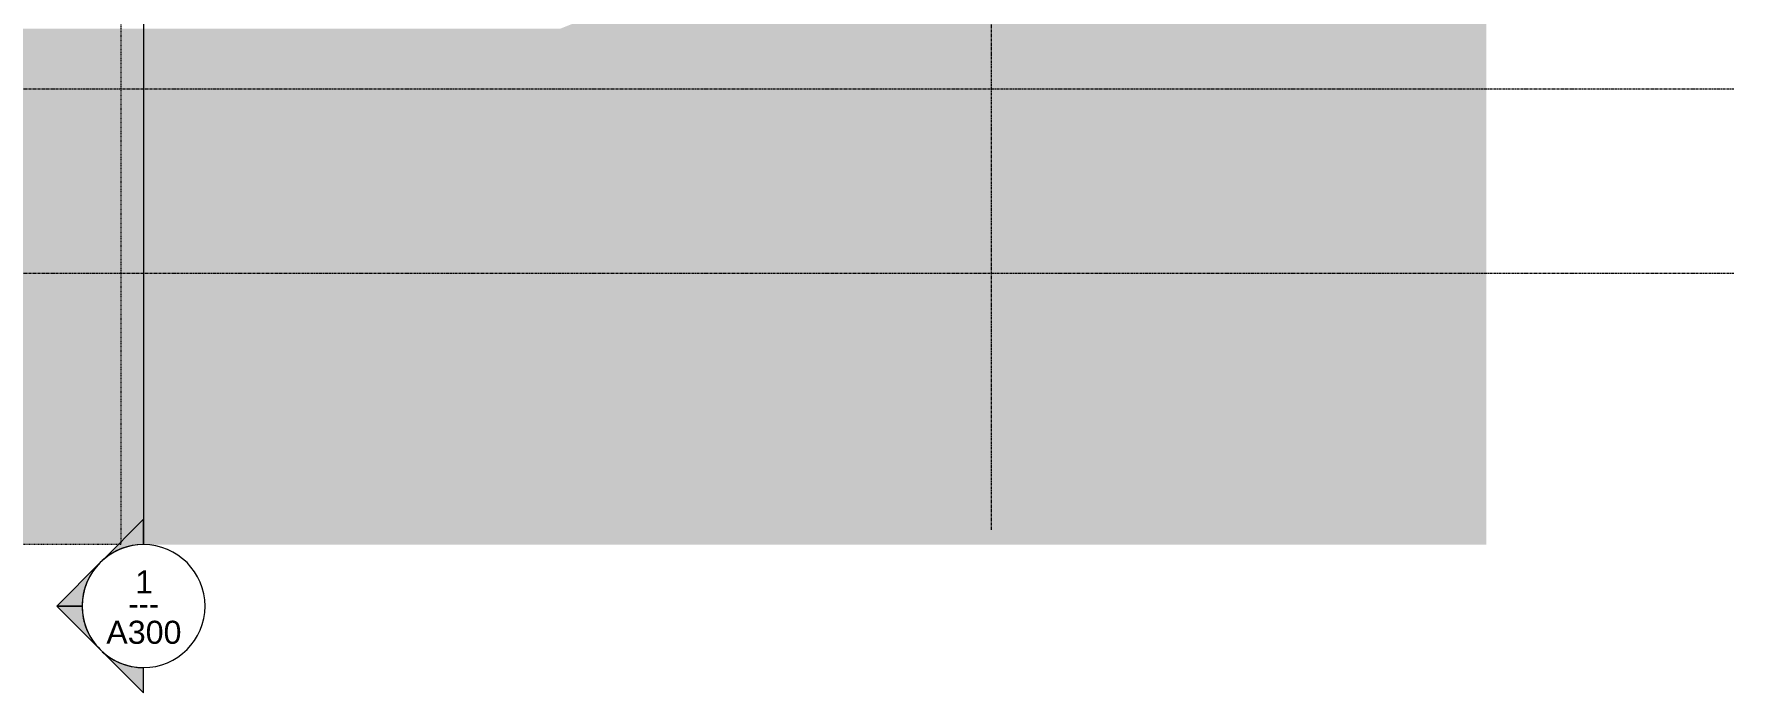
# Model space of a CAD drawing. Header units: inches. Extents: x -8991 to -6983, y -226 to 479.
# Drawn here: x -7564.4 to -7232.4, y -225.9 to -97.2 of the extents above; entities that cross this region are included whole.
import ezdxf

# ---------------------------------------------------------------- set-up
doc = ezdxf.new("R2010")
doc.units = ezdxf.units.IN
doc.header["$MEASUREMENT"] = 0
doc.linetypes.add('Aligning Line 1_8_', pattern=[0.25, 0.125, -0.125])
doc.linetypes.add('Grid Line 1_2_', pattern=[0.875, 0.5, -0.125, 0.125, -0.125])
for name, color, linetype, lineweight in [('A-FLOR-LEVL-1', 51, 'Grid Line 1_2_', 9), ('C-TOPO', 7, 'Continuous', 9), ('G-ANNO-SYMB', 111, 'Aligning Line 1_8_', 9), ('G-ANNO-SYMB-1', 111, 'Continuous', 9), ('S-GRID-1', 1, 'Grid Line 1_2_', 9)]:
    doc.layers.add(name, color=color, linetype=linetype, lineweight=lineweight)
doc.styles.add('Arial_1', font='arial.ttf', dxfattribs={"height": 4.5})
doc.styles.add('Century Gothic', font='ufonts.com_century-gothic.ttf', dxfattribs={"height": 4.5})

# ---------------------------------------------------------------- blocks, each defined once
blk = doc.blocks.new('Section - Section Head - Filled-22785-Section 26')
at = {"layer": 'G-ANNO-SYMB-1'}
h = blk.add_hatch(color=256, dxfattribs=at)
edge = h.paths.add_edge_path(flags=0)
edge.add_line((-8608.22, -199.98), (-8600.17, -191.93))
edge.add_line((-8600.17, -191.93), (-8600.17, -196.88))
edge.add_arc((-8600.17, -208.9), 12.02, 90, 132.0784)
h = blk.add_hatch(color=256, dxfattribs=at)
edge = h.paths.add_edge_path(flags=0)
edge.add_arc((-8600.17, -208.9), 12, 135, 180)
edge.add_line((-8612.17, -208.9), (-8617.14, -208.9))
edge.add_line((-8617.14, -208.9), (-8608.65, -200.41))
h = blk.add_hatch(color=256, dxfattribs=at)
edge = h.paths.add_edge_path(flags=0)
edge.add_line((-8608.65, -217.38), (-8617.14, -208.9))
edge.add_line((-8617.14, -208.9), (-8612.17, -208.9))
edge.add_arc((-8600.17, -208.9), 12, 180, 225)
h = blk.add_hatch(color=256, dxfattribs=at)
edge = h.paths.add_edge_path(flags=0)
edge.add_arc((-8600.17, -208.9), 12.02, 227.9216, 270)
edge.add_line((-8600.17, -220.91), (-8600.17, -225.87))
edge.add_line((-8600.17, -225.87), (-8608.22, -217.82))
for p, q in [((-8600.17, -191.93), (-8608.22, -199.98)), ((-8600.17, -196.88), (-8600.17, -191.93)), ((-8608.65, -200.41), (-8617.14, -208.9)), ((-8612.17, -208.9), (-8617.14, -208.9)), ((-8617.14, -208.9), (-8608.65, -217.38)), ((-8617.14, -208.9), (-8612.17, -208.9)), ((-8608.22, -217.82), (-8600.17, -225.87)), ((-8600.17, -225.87), (-8600.17, -220.91))]:
    blk.add_line(p, q, dxfattribs=at)
for centre, radius, start, end in [((-8600.17, -208.91), 12, 90, 270), ((-8600.17, -208.9), 12.02, 90, 132.0784), ((-8600.17, -208.91), 12, 270, 90), ((-8600.17, -208.9), 12, 135, 180), ((-8600.17, -208.9), 12, 180, 225), ((-8600.17, -208.9), 12.02, 227.9216, 270)]:
    blk.add_arc(centre, radius, start, end, dxfattribs=at)

msp = doc.modelspace()

# ---------------------------------------------------------------- hatches: boundary and pattern name
at = {"layer": 'C-TOPO'}
msp.add_hatch(color=256, dxfattribs=at).paths.add_polyline_path([(-7537.55648, -196.91009), (-7280.78549, -196.91009), (-7280.78549, -51.99757), (-7288.39955, -51.99757), (-7332.97637, -46.19318), (-7374.95633, -61.67085), (-7461.59641, -96.15776), (-7635.64084, -96.15776), (-7635.64084, -145), (-7628.64084, -145), (-7628.64084, -157), (-7635.64084, -157), (-7635.64084, -196.91009), (-7546.70092, -196.91009)], flags=0)

# ---------------------------------------------------------------- linework, layer by layer
at = {"layer": 'A-FLOR-LEVL-1'}
for p, q in [((-7232.41868, -108), (-7921.53943, -108)), ((-7232.41868, -144), (-7921.53943, -144))]:
    msp.add_line(p, q, dxfattribs=at)
at = {"layer": 'G-ANNO-SYMB'}
for p, q in [((-7547.45399, 68.08485), (-7547.45399, -196.89908)), ((-7547.45399, -196.89908), (-7862.74692, -196.89908))]:
    msp.add_line(p, q, dxfattribs=at)
at = {"layer": 'G-ANNO-SYMB-1'}
msp.add_line((-7542.98844, 405.76985), (-7542.98844, -196.89908), dxfattribs=at)
at = {"layer": 'S-GRID-1'}
msp.add_line((-7377.39084, -194), (-7377.39084, 454.14485), dxfattribs=at)

# ---------------------------------------------------------------- block references
at = {"layer": 'G-ANNO-SYMB-1'}
msp.add_blockref('Section - Section Head - Filled-22785-Section 26', (1057.17854, 0), dxfattribs=at)

# ---------------------------------------------------------------- texts
at = {"layer": 'G-ANNO-SYMB-1', "char_height": 4.5, "attachment_point": 1}
for s, insert, width, style in [('1', (-7544.64893, -201.94477), 4.242, 'Arial_1'), ('---', (-7545.97459, -206.19811), 7.7265, 'Century Gothic'), ('A300', (-7550.27098, -211.76289), 17.877, 'Arial_1')]:
    msp.add_mtext(s, dxfattribs=dict(at, insert=insert, width=width, style=style))

doc.saveas('drawing.dxf')
